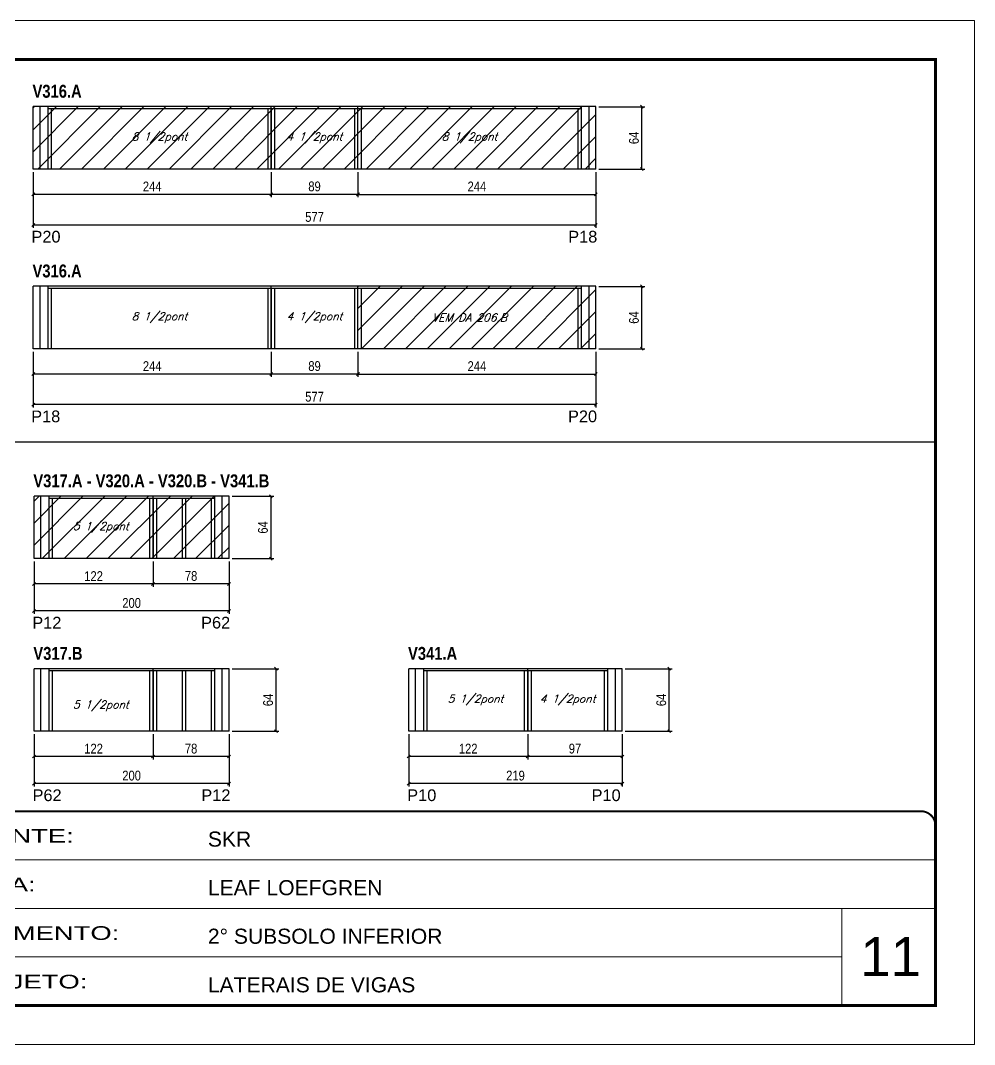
# Model space of a CAD drawing. Extents: x 3309 to 9590, y -2522 to 15424.
# Drawn here: x 6999 to 7978, y 11261 to 12311 of the extents above; entities that cross this region are included whole.
import ezdxf

# ---------------------------------------------------------------- set-up
doc = ezdxf.new("R2010")
doc.units = 0
doc.linetypes.add('CONTINUO', pattern=[0])
doc.linetypes.add('DASHED', pattern=[0.75, 0.5, -0.25])
for name, color, linetype in [('5', 5, 'Continuous'), ('COTA', 241, 'Continuous'), ('NOMENCLATURA', 7, 'Continuous'), ('Painéis', 200, 'Continuous'), ('SARR_2.2x7', 40, 'Continuous'), ('SARR_3.5x7', 81, 'Continuous'), ('texto', 7, 'Continuous')]:
    doc.layers.add(name, color=color, linetype=linetype)
for name, color, linetype, lineweight in [('CARIMBO', 255, 'Continuous', 9), ('Folhas', 255, 'Continuous', 9), ('Hachura', 251, 'Continuous', 9), ('SARRAFO DE PRESSAO', 251, 'DASHED', 9)]:
    doc.layers.add(name, color=color, linetype=linetype, lineweight=lineweight)
doc.styles.add('ARIAL', font='arial.ttf')
doc.styles.add('COTA TECNICA', font='techl___.ttf', dxfattribs={"height": 10})
doc.styles.add('Romans', font='romans.shx')
doc.styles.get("Standard").update_dxf_attribs({"font": 'arial.ttf'})
doc.styles.add('TECNICA', font='techb___.ttf', dxfattribs={"height": 10})
doc.styles.add('Tecnologia', font='')
doc.styles.get('Tecnologia').set_extended_font_data('Forgotten Futurist')
doc.dimstyles.new('PAINEL', dxfattribs={"dimtxt": 10, "dimasz": 3, "dimexe": 3, "dimexo": 3, "dimgap": 3, "dimtad": 1, "dimdec": 1, "dimzin": 12, "dimdsep": 46, "dimtxsty": 'COTA TECNICA', "dimblk1": 'OBLIQUE', "dimblk2": 'OBLIQUE', "dimsah": 1, "dimcen": 0.9, "dimclrd": 4, "dimclre": 4, "dimclrt": 240, "dimadec": 1, "dimazin": 3, "dimtfac": 1, "dimtdec": 1, "dimtmove": 0, "dimatfit": 3, "dimfxl": 1, "dimtolj": 1, "dimtzin": 12, "dimarcsym": 0})

# ---------------------------------------------------------------- blocks, each defined once
blk = doc.blocks.new('9999999999')
at = {"color": 30, "linetype": 'CONTINUO'}
for p, q in [((98564.6, 34379.6), (99584, 34379.6)), ((98564.6, 34329.8), (99488, 34329.8)), ((99584, 34329.8), (99488, 34329.8)), ((99488, 34329.8), (99488, 34230.2)), ((98564.6, 34280), (99488, 34280))]:
    blk.add_line(p, q, dxfattribs=at)
at = {"color": 30, "linetype": 'CONTINUO', "const_width": 2}
blk.add_lwpolyline([(99584, 34230.2), (99584, 34414.4, 0.414214), (99569, 34429.4), (98229, 34429.4, 0.414214), (98214, 34414.4), (98214, 34245.2, 0.414214), (98229, 34230.2), (99584, 34230.2)], format="xyb", dxfattribs=at)
at = {"layer": 'Folhas'}
blk.add_lwpolyline([(98139, 34190.2), (99624, 34190.2), (99624, 35240.2), (98139, 35240.2)], close=True, dxfattribs=at)
at = {"layer": 'Folhas', "color": 30, "const_width": 3}
blk.add_lwpolyline([(98214, 34230.2), (99584, 34230.2), (99584, 35200.2), (98214, 35200.2)], close=True, dxfattribs=at)
at = {"color": 7, "linetype": 'Continuous', "ltscale": 5, "style": 'ARIAL'}
for s, height, p in [('SKR', 15.48, (98837.7, 34393.1)), ('LEAF LOEFGREN', 15.483, (98837.7, 34343.3)), ('2° SUBSOLO INFERIOR', 15.483, (98837.7, 34293.5)), ('LATERAIS DE VIGAS', 15.483, (98837.7, 34243.7))]:
    blk.add_text(s, height=height, dxfattribs=at).set_placement(p)
at = {"layer": 'Folhas', "color": 7, "style": 'Tecnologia', "width": 1.5}
for s, p in [('CLIENTE:', (98573.7, 34397.2)), ('OBRA:', (98573.7, 34347.3)), ('PAVIMENTO:', (98573.7, 34297.5)), ('PROJETO:', (98573.7, 34247.7))]:
    blk.add_text(s, height=14, dxfattribs=at).set_placement(p)
blk = doc.blocks.new('_Oblique')
at = {"color": 0, "linetype": 'ByBlock', "lineweight": -2}
blk.add_line((-0.5, -0.5), (0.5, 0.5), dxfattribs=at)
blk = doc.blocks.new('*D1266')
at = {"layer": 'COTA', "color": 4, "linetype": 'ByBlock', "lineweight": -2, "transparency": 16777216}
for p, q in [((7256.5, 12155.3), (7256.5, 12129.4)), ((7345.5, 12155.3), (7345.5, 12129.4)), ((7345.5, 12132.4), (7256.5, 12132.4))]:
    blk.add_line(p, q, dxfattribs=at)
at = {"layer": 'Defpoints', "color": 0, "linetype": 'ByBlock', "transparency": 16777216}
for p in [(7256.5, 12158.3), (7345.5, 12158.3), (7256.5, 12132.4)]:
    blk.add_point(p, dxfattribs=at)
at = {"layer": 'COTA', "color": 4, "linetype": 'ByBlock', "lineweight": -2, "transparency": 16777216, "xscale": 3, "yscale": 3, "zscale": 3, "rotation": 180}
blk.add_blockref('_Oblique', (7256.5, 12132.4), dxfattribs=at)
at = {"layer": 'COTA', "color": 4, "linetype": 'ByBlock', "lineweight": -2, "transparency": 16777216, "xscale": 3, "yscale": 3, "zscale": 3}
blk.add_blockref('_Oblique', (7345.5, 12132.4), dxfattribs=at)
at = {"layer": 'COTA', "color": 240, "linetype": 'ByBlock', "transparency": 16777216, "insert": (7301, 12140.5), "char_height": 10, "attachment_point": 5, "style": 'COTA TECNICA'}
blk.add_mtext('\\A1;89', dxfattribs=at)
blk = doc.blocks.new('*D1267')
at = {"layer": 'COTA', "color": 4, "linetype": 'ByBlock', "lineweight": -2, "transparency": 16777216}
for p, q in [((7012.5, 12155.3), (7012.5, 12129.4)), ((7256.5, 12155.3), (7256.5, 12129.4)), ((7256.5, 12132.4), (7012.5, 12132.4))]:
    blk.add_line(p, q, dxfattribs=at)
at = {"layer": 'Defpoints', "color": 0, "linetype": 'ByBlock', "transparency": 16777216}
for p in [(7012.5, 12158.3), (7256.5, 12158.3), (7012.5, 12132.4)]:
    blk.add_point(p, dxfattribs=at)
at = {"layer": 'COTA', "color": 4, "linetype": 'ByBlock', "lineweight": -2, "transparency": 16777216, "xscale": 3, "yscale": 3, "zscale": 3, "rotation": 180}
blk.add_blockref('_Oblique', (7012.5, 12132.4), dxfattribs=at)
at = {"layer": 'COTA', "color": 4, "linetype": 'ByBlock', "lineweight": -2, "transparency": 16777216, "xscale": 3, "yscale": 3, "zscale": 3}
blk.add_blockref('_Oblique', (7256.5, 12132.4), dxfattribs=at)
at = {"layer": 'COTA', "color": 240, "linetype": 'ByBlock', "transparency": 16777216, "insert": (7134.5, 12140.5), "char_height": 10, "attachment_point": 5, "style": 'COTA TECNICA'}
blk.add_mtext('\\A1;244', dxfattribs=at)
blk = doc.blocks.new('*D1268')
at = {"layer": 'COTA', "color": 4, "linetype": 'ByBlock', "lineweight": -2, "transparency": 16777216}
for p, q in [((7012.5, 12155.3), (7012.5, 12098)), ((7589.5, 12155.3), (7589.5, 12098)), ((7589.5, 12101), (7012.5, 12101))]:
    blk.add_line(p, q, dxfattribs=at)
at = {"layer": 'Defpoints', "color": 0, "linetype": 'ByBlock', "transparency": 16777216}
for p in [(7012.5, 12158.3), (7589.5, 12158.3), (7012.5, 12101)]:
    blk.add_point(p, dxfattribs=at)
at = {"layer": 'COTA', "color": 4, "linetype": 'ByBlock', "lineweight": -2, "transparency": 16777216, "xscale": 3, "yscale": 3, "zscale": 3, "rotation": 180}
blk.add_blockref('_Oblique', (7012.5, 12101), dxfattribs=at)
at = {"layer": 'COTA', "color": 4, "linetype": 'ByBlock', "lineweight": -2, "transparency": 16777216, "xscale": 3, "yscale": 3, "zscale": 3}
blk.add_blockref('_Oblique', (7589.5, 12101), dxfattribs=at)
at = {"layer": 'COTA', "color": 240, "linetype": 'ByBlock', "transparency": 16777216, "insert": (7301, 12109.2), "char_height": 10, "attachment_point": 5, "style": 'COTA TECNICA'}
blk.add_mtext('\\A1;577', dxfattribs=at)
blk = doc.blocks.new('*D1269')
at = {"layer": 'COTA', "color": 4, "lineweight": -2, "transparency": 16777216}
for p, q in [((7345.5, 12155.3), (7345.5, 12129.4)), ((7589.5, 12155.3), (7589.5, 12129.4)), ((7345.5, 12132.4), (7589.5, 12132.4))]:
    blk.add_line(p, q, dxfattribs=at)
at = {"layer": 'Defpoints', "color": 0, "transparency": 16777216}
for p in [(7345.5, 12158.3), (7589.5, 12158.3), (7589.5, 12132.4)]:
    blk.add_point(p, dxfattribs=at)
at = {"layer": 'COTA', "color": 4, "lineweight": -2, "transparency": 16777216, "xscale": 3, "yscale": 3, "zscale": 3, "rotation": 180}
blk.add_blockref('_Oblique', (7345.5, 12132.4), dxfattribs=at)
at = {"layer": 'COTA', "color": 4, "lineweight": -2, "transparency": 16777216, "xscale": 3, "yscale": 3, "zscale": 3}
blk.add_blockref('_Oblique', (7589.5, 12132.4), dxfattribs=at)
at = {"layer": 'COTA', "color": 240, "transparency": 16777216, "insert": (7467.5, 12140.5), "char_height": 10, "attachment_point": 5, "style": 'COTA TECNICA'}
blk.add_mtext('\\A1;244', dxfattribs=at)
blk = doc.blocks.new('*D1270')
at = {"layer": 'COTA', "color": 4, "lineweight": -2, "transparency": 16777216}
for p, q in [((7592.5, 12222.3), (7639.7, 12222.3)), ((7636.7, 12158.3), (7636.7, 12222.3)), ((7592.5, 12158.3), (7639.7, 12158.3))]:
    blk.add_line(p, q, dxfattribs=at)
at = {"layer": 'Defpoints', "color": 0, "transparency": 16777216}
for p in [(7589.5, 12222.3), (7636.7, 12222.3), (7589.5, 12158.3)]:
    blk.add_point(p, dxfattribs=at)
at = {"layer": 'COTA', "color": 4, "lineweight": -2, "transparency": 16777216, "xscale": 3, "yscale": 3, "zscale": 3}
for p, rotation in [((7636.7, 12222.3), 90), ((7636.7, 12158.3), 270)]:
    blk.add_blockref('_Oblique', p, dxfattribs=dict(at, rotation=rotation))
at = {"layer": 'COTA', "color": 240, "transparency": 16777216, "insert": (7628.6, 12190.3), "char_height": 10, "attachment_point": 5, "rotation": 90, "style": 'COTA TECNICA'}
blk.add_mtext('\\A1;64', dxfattribs=at)
blk = doc.blocks.new('*D1271')
at = {"layer": 'COTA', "color": 4, "linetype": 'ByBlock', "lineweight": -2, "transparency": 16777216}
for p, q in [((7256.5, 11971.1), (7256.5, 11945.2)), ((7345.5, 11971.1), (7345.5, 11945.2)), ((7345.5, 11948.2), (7256.5, 11948.2))]:
    blk.add_line(p, q, dxfattribs=at)
at = {"layer": 'Defpoints', "color": 0, "linetype": 'ByBlock', "transparency": 16777216}
for p in [(7256.5, 11974.1), (7345.5, 11974.1), (7256.5, 11948.2)]:
    blk.add_point(p, dxfattribs=at)
at = {"layer": 'COTA', "color": 4, "linetype": 'ByBlock', "lineweight": -2, "transparency": 16777216, "xscale": 3, "yscale": 3, "zscale": 3, "rotation": 180}
blk.add_blockref('_Oblique', (7256.5, 11948.2), dxfattribs=at)
at = {"layer": 'COTA', "color": 4, "linetype": 'ByBlock', "lineweight": -2, "transparency": 16777216, "xscale": 3, "yscale": 3, "zscale": 3}
blk.add_blockref('_Oblique', (7345.5, 11948.2), dxfattribs=at)
at = {"layer": 'COTA', "color": 240, "linetype": 'ByBlock', "transparency": 16777216, "insert": (7301, 11956.3), "char_height": 10, "attachment_point": 5, "style": 'COTA TECNICA'}
blk.add_mtext('\\A1;89', dxfattribs=at)
blk = doc.blocks.new('*D1272')
at = {"layer": 'COTA', "color": 4, "linetype": 'ByBlock', "lineweight": -2, "transparency": 16777216}
for p, q in [((7012.5, 11971.1), (7012.5, 11945.2)), ((7256.5, 11971.1), (7256.5, 11945.2)), ((7256.5, 11948.2), (7012.5, 11948.2))]:
    blk.add_line(p, q, dxfattribs=at)
at = {"layer": 'Defpoints', "color": 0, "linetype": 'ByBlock', "transparency": 16777216}
for p in [(7012.5, 11974.1), (7256.5, 11974.1), (7012.5, 11948.2)]:
    blk.add_point(p, dxfattribs=at)
at = {"layer": 'COTA', "color": 4, "linetype": 'ByBlock', "lineweight": -2, "transparency": 16777216, "xscale": 3, "yscale": 3, "zscale": 3, "rotation": 180}
blk.add_blockref('_Oblique', (7012.5, 11948.2), dxfattribs=at)
at = {"layer": 'COTA', "color": 4, "linetype": 'ByBlock', "lineweight": -2, "transparency": 16777216, "xscale": 3, "yscale": 3, "zscale": 3}
blk.add_blockref('_Oblique', (7256.5, 11948.2), dxfattribs=at)
at = {"layer": 'COTA', "color": 240, "linetype": 'ByBlock', "transparency": 16777216, "insert": (7134.5, 11956.3), "char_height": 10, "attachment_point": 5, "style": 'COTA TECNICA'}
blk.add_mtext('\\A1;244', dxfattribs=at)
blk = doc.blocks.new('*D1273')
at = {"layer": 'COTA', "color": 4, "linetype": 'ByBlock', "lineweight": -2, "transparency": 16777216}
for p, q in [((7012.5, 11971.1), (7012.5, 11913.8)), ((7589.5, 11971.1), (7589.5, 11913.8)), ((7589.5, 11916.8), (7012.5, 11916.8))]:
    blk.add_line(p, q, dxfattribs=at)
at = {"layer": 'Defpoints', "color": 0, "linetype": 'ByBlock', "transparency": 16777216}
for p in [(7012.5, 11974.1), (7589.5, 11974.1), (7012.5, 11916.8)]:
    blk.add_point(p, dxfattribs=at)
at = {"layer": 'COTA', "color": 4, "linetype": 'ByBlock', "lineweight": -2, "transparency": 16777216, "xscale": 3, "yscale": 3, "zscale": 3, "rotation": 180}
blk.add_blockref('_Oblique', (7012.5, 11916.8), dxfattribs=at)
at = {"layer": 'COTA', "color": 4, "linetype": 'ByBlock', "lineweight": -2, "transparency": 16777216, "xscale": 3, "yscale": 3, "zscale": 3}
blk.add_blockref('_Oblique', (7589.5, 11916.8), dxfattribs=at)
at = {"layer": 'COTA', "color": 240, "linetype": 'ByBlock', "transparency": 16777216, "insert": (7301, 11924.9), "char_height": 10, "attachment_point": 5, "style": 'COTA TECNICA'}
blk.add_mtext('\\A1;577', dxfattribs=at)
blk = doc.blocks.new('*D1274')
at = {"layer": 'COTA', "color": 4, "lineweight": -2, "transparency": 16777216}
for p, q in [((7345.5, 11971.1), (7345.5, 11945.2)), ((7589.5, 11971.1), (7589.5, 11945.2)), ((7345.5, 11948.2), (7589.5, 11948.2))]:
    blk.add_line(p, q, dxfattribs=at)
at = {"layer": 'Defpoints', "color": 0, "transparency": 16777216}
for p in [(7345.5, 11974.1), (7589.5, 11974.1), (7589.5, 11948.2)]:
    blk.add_point(p, dxfattribs=at)
at = {"layer": 'COTA', "color": 4, "lineweight": -2, "transparency": 16777216, "xscale": 3, "yscale": 3, "zscale": 3, "rotation": 180}
blk.add_blockref('_Oblique', (7345.5, 11948.2), dxfattribs=at)
at = {"layer": 'COTA', "color": 4, "lineweight": -2, "transparency": 16777216, "xscale": 3, "yscale": 3, "zscale": 3}
blk.add_blockref('_Oblique', (7589.5, 11948.2), dxfattribs=at)
at = {"layer": 'COTA', "color": 240, "transparency": 16777216, "insert": (7467.5, 11956.3), "char_height": 10, "attachment_point": 5, "style": 'COTA TECNICA'}
blk.add_mtext('\\A1;244', dxfattribs=at)
blk = doc.blocks.new('*D1275')
at = {"layer": 'COTA', "color": 4, "lineweight": -2, "transparency": 16777216}
for p, q in [((7592.5, 12038.1), (7639.7, 12038.1)), ((7636.7, 11974.1), (7636.7, 12038.1)), ((7592.5, 11974.1), (7639.7, 11974.1))]:
    blk.add_line(p, q, dxfattribs=at)
at = {"layer": 'Defpoints', "color": 0, "transparency": 16777216}
for p in [(7589.5, 12038.1), (7636.7, 12038.1), (7589.5, 11974.1)]:
    blk.add_point(p, dxfattribs=at)
at = {"layer": 'COTA', "color": 4, "lineweight": -2, "transparency": 16777216, "xscale": 3, "yscale": 3, "zscale": 3}
for p, rotation in [((7636.7, 12038.1), 90), ((7636.7, 11974.1), 270)]:
    blk.add_blockref('_Oblique', p, dxfattribs=dict(at, rotation=rotation))
at = {"layer": 'COTA', "color": 240, "transparency": 16777216, "insert": (7628.6, 12006.1), "char_height": 10, "attachment_point": 5, "rotation": 90, "style": 'COTA TECNICA'}
blk.add_mtext('\\A1;64', dxfattribs=at)
blk = doc.blocks.new('*D1276')
at = {"layer": 'COTA', "color": 4, "linetype": 'ByBlock', "lineweight": -2, "transparency": 16777216}
for p, q in [((7135.4, 11755.9), (7135.4, 11730)), ((7213.4, 11755.9), (7213.4, 11730)), ((7213.4, 11733), (7135.4, 11733))]:
    blk.add_line(p, q, dxfattribs=at)
at = {"layer": 'Defpoints', "color": 0, "linetype": 'ByBlock', "transparency": 16777216}
for p in [(7135.4, 11758.9), (7213.4, 11758.9), (7135.4, 11733)]:
    blk.add_point(p, dxfattribs=at)
at = {"layer": 'COTA', "color": 4, "linetype": 'ByBlock', "lineweight": -2, "transparency": 16777216, "xscale": 3, "yscale": 3, "zscale": 3, "rotation": 180}
blk.add_blockref('_Oblique', (7135.4, 11733), dxfattribs=at)
at = {"layer": 'COTA', "color": 4, "linetype": 'ByBlock', "lineweight": -2, "transparency": 16777216, "xscale": 3, "yscale": 3, "zscale": 3}
blk.add_blockref('_Oblique', (7213.4, 11733), dxfattribs=at)
at = {"layer": 'COTA', "color": 240, "linetype": 'ByBlock', "transparency": 16777216, "insert": (7174.4, 11741.1), "char_height": 10, "attachment_point": 5, "style": 'COTA TECNICA'}
blk.add_mtext('\\A1;78', dxfattribs=at)
blk = doc.blocks.new('*D1277')
at = {"layer": 'COTA', "color": 4, "linetype": 'ByBlock', "lineweight": -2, "transparency": 16777216}
for p, q in [((7013.4, 11755.9), (7013.4, 11730)), ((7135.4, 11755.9), (7135.4, 11730)), ((7135.4, 11733), (7013.4, 11733))]:
    blk.add_line(p, q, dxfattribs=at)
at = {"layer": 'Defpoints', "color": 0, "linetype": 'ByBlock', "transparency": 16777216}
for p in [(7013.4, 11758.9), (7135.4, 11758.9), (7013.4, 11733)]:
    blk.add_point(p, dxfattribs=at)
at = {"layer": 'COTA', "color": 4, "linetype": 'ByBlock', "lineweight": -2, "transparency": 16777216, "xscale": 3, "yscale": 3, "zscale": 3, "rotation": 180}
blk.add_blockref('_Oblique', (7013.4, 11733), dxfattribs=at)
at = {"layer": 'COTA', "color": 4, "linetype": 'ByBlock', "lineweight": -2, "transparency": 16777216, "xscale": 3, "yscale": 3, "zscale": 3}
blk.add_blockref('_Oblique', (7135.4, 11733), dxfattribs=at)
at = {"layer": 'COTA', "color": 240, "linetype": 'ByBlock', "transparency": 16777216, "insert": (7074.4, 11741), "char_height": 10, "attachment_point": 5, "style": 'COTA TECNICA'}
blk.add_mtext('\\A1;122', dxfattribs=at)
blk = doc.blocks.new('*D1285')
at = {"layer": 'COTA', "color": 4, "linetype": 'ByBlock', "lineweight": -2, "transparency": 16777216}
for p, q in [((7013.4, 11755.9), (7013.4, 11702.3)), ((7213.4, 11755.9), (7213.4, 11702.3)), ((7213.4, 11705.3), (7013.4, 11705.3))]:
    blk.add_line(p, q, dxfattribs=at)
at = {"layer": 'Defpoints', "color": 0, "linetype": 'ByBlock', "transparency": 16777216}
for p in [(7013.4, 11758.9), (7213.4, 11758.9), (7013.4, 11705.3)]:
    blk.add_point(p, dxfattribs=at)
at = {"layer": 'COTA', "color": 4, "linetype": 'ByBlock', "lineweight": -2, "transparency": 16777216, "xscale": 3, "yscale": 3, "zscale": 3, "rotation": 180}
blk.add_blockref('_Oblique', (7013.4, 11705.3), dxfattribs=at)
at = {"layer": 'COTA', "color": 4, "linetype": 'ByBlock', "lineweight": -2, "transparency": 16777216, "xscale": 3, "yscale": 3, "zscale": 3}
blk.add_blockref('_Oblique', (7213.4, 11705.3), dxfattribs=at)
at = {"layer": 'COTA', "color": 240, "linetype": 'ByBlock', "transparency": 16777216, "insert": (7113.4, 11713.4), "char_height": 10, "attachment_point": 5, "style": 'COTA TECNICA'}
blk.add_mtext('\\A1;200', dxfattribs=at)
blk = doc.blocks.new('*D1286')
at = {"layer": 'COTA', "color": 4, "lineweight": -2, "transparency": 16777216}
for p, q in [((7216.4, 11822.9), (7259.2, 11822.9)), ((7256.2, 11822.9), (7256.2, 11758.9)), ((7216.4, 11758.9), (7259.2, 11758.9))]:
    blk.add_line(p, q, dxfattribs=at)
at = {"layer": 'Defpoints', "color": 0, "transparency": 16777216}
for p in [(7213.4, 11822.9), (7213.4, 11758.9), (7256.2, 11758.9)]:
    blk.add_point(p, dxfattribs=at)
at = {"layer": 'COTA', "color": 4, "lineweight": -2, "transparency": 16777216, "xscale": 3, "yscale": 3, "zscale": 3}
for p, rotation in [((7256.2, 11822.9), 90), ((7256.2, 11758.9), 270)]:
    blk.add_blockref('_Oblique', p, dxfattribs=dict(at, rotation=rotation))
at = {"layer": 'COTA', "color": 240, "transparency": 16777216, "insert": (7248.1, 11790.9), "char_height": 10, "attachment_point": 5, "rotation": 90, "style": 'COTA TECNICA'}
blk.add_mtext('\\A1;64', dxfattribs=at)
blk = doc.blocks.new('*D1278')
at = {"layer": 'COTA', "color": 4, "linetype": 'ByBlock', "lineweight": -2, "transparency": 16777216}
for p, q in [((7135.4, 11579), (7135.4, 11553)), ((7213.4, 11579), (7213.4, 11553)), ((7213.4, 11556), (7135.4, 11556))]:
    blk.add_line(p, q, dxfattribs=at)
at = {"layer": 'Defpoints', "color": 0, "linetype": 'ByBlock', "transparency": 16777216}
for p in [(7135.4, 11582), (7213.4, 11582), (7135.4, 11556)]:
    blk.add_point(p, dxfattribs=at)
at = {"layer": 'COTA', "color": 4, "linetype": 'ByBlock', "lineweight": -2, "transparency": 16777216, "xscale": 3, "yscale": 3, "zscale": 3, "rotation": 180}
blk.add_blockref('_Oblique', (7135.4, 11556), dxfattribs=at)
at = {"layer": 'COTA', "color": 4, "linetype": 'ByBlock', "lineweight": -2, "transparency": 16777216, "xscale": 3, "yscale": 3, "zscale": 3}
blk.add_blockref('_Oblique', (7213.4, 11556), dxfattribs=at)
at = {"layer": 'COTA', "color": 240, "linetype": 'ByBlock', "transparency": 16777216, "insert": (7174.4, 11564.1), "char_height": 10, "attachment_point": 5, "style": 'COTA TECNICA'}
blk.add_mtext('\\A1;78', dxfattribs=at)
blk = doc.blocks.new('*D1279')
at = {"layer": 'COTA', "color": 4, "linetype": 'ByBlock', "lineweight": -2, "transparency": 16777216}
for p, q in [((7013.4, 11579), (7013.4, 11553)), ((7135.4, 11579), (7135.4, 11553)), ((7135.4, 11556), (7013.4, 11556))]:
    blk.add_line(p, q, dxfattribs=at)
at = {"layer": 'Defpoints', "color": 0, "linetype": 'ByBlock', "transparency": 16777216}
for p in [(7013.4, 11582), (7135.4, 11582), (7013.4, 11556)]:
    blk.add_point(p, dxfattribs=at)
at = {"layer": 'COTA', "color": 4, "linetype": 'ByBlock', "lineweight": -2, "transparency": 16777216, "xscale": 3, "yscale": 3, "zscale": 3, "rotation": 180}
blk.add_blockref('_Oblique', (7013.4, 11556), dxfattribs=at)
at = {"layer": 'COTA', "color": 4, "linetype": 'ByBlock', "lineweight": -2, "transparency": 16777216, "xscale": 3, "yscale": 3, "zscale": 3}
blk.add_blockref('_Oblique', (7135.4, 11556), dxfattribs=at)
at = {"layer": 'COTA', "color": 240, "linetype": 'ByBlock', "transparency": 16777216, "insert": (7074.4, 11564.1), "char_height": 10, "attachment_point": 5, "style": 'COTA TECNICA'}
blk.add_mtext('\\A1;122', dxfattribs=at)
blk = doc.blocks.new('*D1287')
at = {"layer": 'COTA', "color": 4, "linetype": 'ByBlock', "lineweight": -2, "transparency": 16777216}
for p, q in [((7013.4, 11579), (7013.4, 11525.3)), ((7213.4, 11579), (7213.4, 11525.3)), ((7213.4, 11528.3), (7013.4, 11528.3))]:
    blk.add_line(p, q, dxfattribs=at)
at = {"layer": 'Defpoints', "color": 0, "linetype": 'ByBlock', "transparency": 16777216}
for p in [(7013.4, 11582), (7213.4, 11582), (7013.4, 11528.3)]:
    blk.add_point(p, dxfattribs=at)
at = {"layer": 'COTA', "color": 4, "linetype": 'ByBlock', "lineweight": -2, "transparency": 16777216, "xscale": 3, "yscale": 3, "zscale": 3, "rotation": 180}
blk.add_blockref('_Oblique', (7013.4, 11528.3), dxfattribs=at)
at = {"layer": 'COTA', "color": 4, "linetype": 'ByBlock', "lineweight": -2, "transparency": 16777216, "xscale": 3, "yscale": 3, "zscale": 3}
blk.add_blockref('_Oblique', (7213.4, 11528.3), dxfattribs=at)
at = {"layer": 'COTA', "color": 240, "linetype": 'ByBlock', "transparency": 16777216, "insert": (7113.4, 11536.4), "char_height": 10, "attachment_point": 5, "style": 'COTA TECNICA'}
blk.add_mtext('\\A1;200', dxfattribs=at)
blk = doc.blocks.new('*D1288')
at = {"layer": 'COTA', "color": 4, "lineweight": -2, "transparency": 16777216}
for p, q in [((7216.4, 11646), (7264.5, 11646)), ((7261.5, 11582), (7261.5, 11646)), ((7216.4, 11582), (7264.5, 11582))]:
    blk.add_line(p, q, dxfattribs=at)
at = {"layer": 'Defpoints', "color": 0, "transparency": 16777216}
for p in [(7213.4, 11646), (7261.5, 11646), (7213.4, 11582)]:
    blk.add_point(p, dxfattribs=at)
at = {"layer": 'COTA', "color": 4, "lineweight": -2, "transparency": 16777216, "xscale": 3, "yscale": 3, "zscale": 3}
for p, rotation in [((7261.5, 11646), 90), ((7261.5, 11582), 270)]:
    blk.add_blockref('_Oblique', p, dxfattribs=dict(at, rotation=rotation))
at = {"layer": 'COTA', "color": 240, "transparency": 16777216, "insert": (7253.4, 11614), "char_height": 10, "attachment_point": 5, "rotation": 90, "style": 'COTA TECNICA'}
blk.add_mtext('\\A1;64', dxfattribs=at)
blk = doc.blocks.new('*D1785')
at = {"layer": 'COTA', "color": 4, "linetype": 'ByBlock', "lineweight": -2, "transparency": 16777216}
for p, q in [((7519.6, 11579), (7519.6, 11553)), ((7616.6, 11579), (7616.6, 11553)), ((7616.6, 11556), (7519.6, 11556))]:
    blk.add_line(p, q, dxfattribs=at)
at = {"layer": 'Defpoints', "color": 0, "linetype": 'ByBlock', "transparency": 16777216}
for p in [(7519.6, 11582), (7616.6, 11582), (7519.6, 11556)]:
    blk.add_point(p, dxfattribs=at)
at = {"layer": 'COTA', "color": 4, "linetype": 'ByBlock', "lineweight": -2, "transparency": 16777216, "xscale": 3, "yscale": 3, "zscale": 3, "rotation": 180}
blk.add_blockref('_Oblique', (7519.6, 11556), dxfattribs=at)
at = {"layer": 'COTA', "color": 4, "linetype": 'ByBlock', "lineweight": -2, "transparency": 16777216, "xscale": 3, "yscale": 3, "zscale": 3}
blk.add_blockref('_Oblique', (7616.6, 11556), dxfattribs=at)
at = {"layer": 'COTA', "color": 240, "linetype": 'ByBlock', "transparency": 16777216, "insert": (7568.1, 11564.1), "char_height": 10, "attachment_point": 5, "style": 'COTA TECNICA'}
blk.add_mtext('\\A1;97', dxfattribs=at)
blk = doc.blocks.new('*D1786')
at = {"layer": 'COTA', "color": 4, "linetype": 'ByBlock', "lineweight": -2, "transparency": 16777216}
for p, q in [((7397.6, 11579), (7397.6, 11553)), ((7519.6, 11579), (7519.6, 11553)), ((7519.6, 11556), (7397.6, 11556))]:
    blk.add_line(p, q, dxfattribs=at)
at = {"layer": 'Defpoints', "color": 0, "linetype": 'ByBlock', "transparency": 16777216}
for p in [(7397.6, 11582), (7519.6, 11582), (7397.6, 11556)]:
    blk.add_point(p, dxfattribs=at)
at = {"layer": 'COTA', "color": 4, "linetype": 'ByBlock', "lineweight": -2, "transparency": 16777216, "xscale": 3, "yscale": 3, "zscale": 3, "rotation": 180}
blk.add_blockref('_Oblique', (7397.6, 11556), dxfattribs=at)
at = {"layer": 'COTA', "color": 4, "linetype": 'ByBlock', "lineweight": -2, "transparency": 16777216, "xscale": 3, "yscale": 3, "zscale": 3}
blk.add_blockref('_Oblique', (7519.6, 11556), dxfattribs=at)
at = {"layer": 'COTA', "color": 240, "linetype": 'ByBlock', "transparency": 16777216, "insert": (7458.6, 11564.1), "char_height": 10, "attachment_point": 5, "style": 'COTA TECNICA'}
blk.add_mtext('\\A1;122', dxfattribs=at)
blk = doc.blocks.new('*D1787')
at = {"layer": 'COTA', "color": 4, "linetype": 'ByBlock', "lineweight": -2, "transparency": 16777216}
for p, q in [((7397.6, 11579), (7397.6, 11525.3)), ((7616.6, 11579), (7616.6, 11525.3)), ((7616.6, 11528.3), (7397.6, 11528.3))]:
    blk.add_line(p, q, dxfattribs=at)
at = {"layer": 'Defpoints', "color": 0, "linetype": 'ByBlock', "transparency": 16777216}
for p in [(7397.6, 11582), (7616.6, 11582), (7397.6, 11528.3)]:
    blk.add_point(p, dxfattribs=at)
at = {"layer": 'COTA', "color": 4, "linetype": 'ByBlock', "lineweight": -2, "transparency": 16777216, "xscale": 3, "yscale": 3, "zscale": 3, "rotation": 180}
blk.add_blockref('_Oblique', (7397.6, 11528.3), dxfattribs=at)
at = {"layer": 'COTA', "color": 4, "linetype": 'ByBlock', "lineweight": -2, "transparency": 16777216, "xscale": 3, "yscale": 3, "zscale": 3}
blk.add_blockref('_Oblique', (7616.6, 11528.3), dxfattribs=at)
at = {"layer": 'COTA', "color": 240, "linetype": 'ByBlock', "transparency": 16777216, "insert": (7507.1, 11536.4), "char_height": 10, "attachment_point": 5, "style": 'COTA TECNICA'}
blk.add_mtext('\\A1;219', dxfattribs=at)
blk = doc.blocks.new('*D1788')
at = {"layer": 'COTA', "color": 4, "lineweight": -2, "transparency": 16777216}
for p, q in [((7619.6, 11646), (7667.7, 11646)), ((7664.7, 11582), (7664.7, 11646)), ((7619.6, 11582), (7667.7, 11582))]:
    blk.add_line(p, q, dxfattribs=at)
at = {"layer": 'Defpoints', "color": 0, "transparency": 16777216}
for p in [(7616.6, 11646), (7664.7, 11646), (7616.6, 11582)]:
    blk.add_point(p, dxfattribs=at)
at = {"layer": 'COTA', "color": 4, "lineweight": -2, "transparency": 16777216, "xscale": 3, "yscale": 3, "zscale": 3}
for p, rotation in [((7664.7, 11646), 90), ((7664.7, 11582), 270)]:
    blk.add_blockref('_Oblique', p, dxfattribs=dict(at, rotation=rotation))
at = {"layer": 'COTA', "color": 240, "transparency": 16777216, "insert": (7656.6, 11614), "char_height": 10, "attachment_point": 5, "rotation": 90, "style": 'COTA TECNICA'}
blk.add_mtext('\\A1;64', dxfattribs=at)

msp = doc.modelspace()

# ---------------------------------------------------------------- hatches: boundary and pattern name
at = {"layer": 'Hachura', "linetype": 'ByBlock'}
h = msp.add_hatch(dxfattribs=at)
h.set_pattern_fill('ANSI31', color=256, scale=5)
h.paths.add_polyline_path([(7256.49, 12158.35), (7256.49, 12222.35), (7012.49, 12222.35), (7012.49, 12158.35)])
h.paths.add_polyline_path([(7345.49, 12158.35), (7345.49, 12222.35), (7256.49, 12222.35), (7256.49, 12158.35)])
h.paths.add_polyline_path([(7589.49, 12158.35), (7589.49, 12222.35), (7345.49, 12222.35), (7345.49, 12158.35)])
h = msp.add_hatch(dxfattribs=at)
h.set_pattern_fill('ANSI31', color=256, scale=5)
h.paths.add_polyline_path([(7589.49, 12038.12), (7345.49, 12038.12), (7345.49, 11974.12), (7589.49, 11974.12)])
h = msp.add_hatch(dxfattribs=at)
h.set_pattern_fill('ANSI31', color=256, scale=5)
h.paths.add_polyline_path([(7135.35, 11822.91), (7013.35, 11822.91), (7013.35, 11758.91), (7135.35, 11758.91)])
h.paths.add_polyline_path([(7135.35, 11822.91), (7135.35, 11758.91), (7213.35, 11758.91), (7213.35, 11822.91)])

# ---------------------------------------------------------------- linework, layer by layer
at = {"layer": 'COTA'}
for p, q in [((7256.49, 12158.35), (7256.49, 12158.35)), ((7256.49, 11974.12), (7256.49, 11974.12)), ((6567.87, 11878.83), (7937.87, 11878.83))]:
    msp.add_line(p, q, dxfattribs=at)
at = {"layer": 'Painéis', "linetype": 'ByBlock'}
for p, q in [((7589.49, 12222.35), (7012.49, 12222.35)), ((7012.49, 12158.35), (7012.49, 12222.35)), ((7256.49, 12158.35), (7256.49, 12222.35)), ((7345.49, 12158.35), (7345.49, 12222.35)), ((7589.49, 12158.35), (7589.49, 12222.35)), ((7589.49, 12158.35), (7012.49, 12158.35)), ((7589.49, 12038.12), (7012.49, 12038.12)), ((7012.49, 11974.12), (7012.49, 12038.12)), ((7256.49, 11974.12), (7256.49, 12038.12)), ((7345.49, 11974.12), (7345.49, 12038.12)), ((7589.49, 11974.12), (7589.49, 12038.12)), ((7589.49, 11974.12), (7012.49, 11974.12)), ((7213.35, 11822.91), (7013.35, 11822.91)), ((7013.35, 11758.91), (7013.35, 11822.91)), ((7135.35, 11758.91), (7135.35, 11822.91)), ((7213.35, 11758.91), (7213.35, 11822.91)), ((7213.35, 11758.91), (7013.35, 11758.91)), ((7213.35, 11645.96), (7013.35, 11645.96)), ((7013.35, 11581.96), (7013.35, 11645.96)), ((7135.35, 11581.96), (7135.35, 11645.96)), ((7213.35, 11581.96), (7213.35, 11645.96)), ((7616.59, 11645.96), (7397.59, 11645.96)), ((7397.59, 11581.96), (7397.59, 11645.96)), ((7519.59, 11581.96), (7519.59, 11645.96)), ((7616.59, 11581.96), (7616.59, 11645.96)), ((7213.35, 11581.96), (7013.35, 11581.96)), ((7616.59, 11581.96), (7397.59, 11581.96))]:
    msp.add_line(p, q, dxfattribs=at)
at = {"layer": 'SARR_2.2x7', "linetype": 'Continuous'}
for p, q in [((7019.49, 12158.35), (7019.49, 12222.35)), ((7582.49, 12158.35), (7582.49, 12222.35)), ((7256.49, 12220.15), (7027.49, 12220.15)), ((7345.49, 12220.15), (7256.49, 12220.15)), ((7574.49, 12220.15), (7345.49, 12220.15)), ((7019.49, 11974.12), (7019.49, 12038.12)), ((7256.49, 12035.92), (7027.49, 12035.92)), ((7345.49, 12035.92), (7256.49, 12035.92)), ((7574.49, 12035.92), (7345.49, 12035.92)), ((7582.49, 11974.12), (7582.49, 12038.12)), ((7020.35, 11758.91), (7020.35, 11822.91)), ((7135.35, 11820.71), (7028.35, 11820.71)), ((7198.35, 11820.71), (7135.35, 11820.71)), ((7206.35, 11758.91), (7206.35, 11822.91)), ((7020.35, 11581.96), (7020.35, 11645.96)), ((7206.35, 11581.96), (7206.35, 11645.96)), ((7404.59, 11581.96), (7404.59, 11645.96)), ((7609.59, 11581.96), (7609.59, 11645.96)), ((7135.35, 11643.76), (7028.35, 11643.76)), ((7198.35, 11643.76), (7135.35, 11643.76)), ((7519.59, 11643.76), (7412.59, 11643.76)), ((7601.59, 11643.76), (7519.59, 11643.76))]:
    msp.add_line(p, q, dxfattribs=at)
at = {"layer": 'SARR_3.5x7'}
for p, q in [((7027.49, 12222.35), (7027.49, 12158.35)), ((7574.49, 12222.35), (7574.49, 12158.35)), ((7030.99, 12220.15), (7030.99, 12158.35)), ((7252.99, 12220.15), (7252.99, 12158.35)), ((7256.49, 12220.15), (7256.49, 12158.35)), ((7259.99, 12220.15), (7259.99, 12158.35)), ((7341.99, 12220.15), (7341.99, 12158.35)), ((7348.99, 12220.15), (7348.99, 12158.35)), ((7570.99, 12220.15), (7570.99, 12158.35)), ((7027.49, 12038.12), (7027.49, 11974.12)), ((7030.99, 12035.92), (7030.99, 11974.12)), ((7252.99, 12035.92), (7252.99, 11974.12)), ((7256.49, 12035.92), (7256.49, 11974.12)), ((7259.99, 12035.92), (7259.99, 11974.12)), ((7341.99, 12035.92), (7341.99, 11974.12)), ((7348.99, 12035.92), (7348.99, 11974.12)), ((7570.99, 12035.92), (7570.99, 11974.12)), ((7574.49, 12038.12), (7574.49, 11974.12)), ((7028.35, 11822.91), (7028.35, 11758.91)), ((7031.85, 11820.71), (7031.85, 11758.91)), ((7131.85, 11820.71), (7131.85, 11758.91)), ((7135.35, 11820.71), (7135.35, 11758.91)), ((7138.85, 11820.71), (7138.85, 11758.91)), ((7165.12, 11820.71), (7165.12, 11758.91)), ((7168.62, 11820.71), (7168.62, 11758.91)), ((7194.85, 11820.71), (7194.85, 11758.91)), ((7198.35, 11822.91), (7198.35, 11758.91)), ((7028.35, 11645.96), (7028.35, 11581.96)), ((7198.35, 11645.96), (7198.35, 11581.96)), ((7412.59, 11645.96), (7412.59, 11581.96)), ((7601.59, 11645.96), (7601.59, 11581.96)), ((7031.85, 11643.76), (7031.85, 11581.96)), ((7131.85, 11643.76), (7131.85, 11581.96)), ((7135.35, 11643.76), (7135.35, 11581.96)), ((7138.85, 11643.76), (7138.85, 11581.96)), ((7165.12, 11643.76), (7165.12, 11581.96)), ((7168.62, 11643.76), (7168.62, 11581.96)), ((7194.85, 11643.76), (7194.85, 11581.96)), ((7416.09, 11643.76), (7416.09, 11581.96)), ((7516.09, 11643.76), (7516.09, 11581.96)), ((7519.59, 11643.76), (7519.59, 11581.96)), ((7523.09, 11643.76), (7523.09, 11581.96)), ((7598.09, 11643.76), (7598.09, 11581.96))]:
    msp.add_line(p, q, dxfattribs=at)

# ---------------------------------------------------------------- block references
at = {"layer": 'SARRAFO DE PRESSAO', "color": 6, "linetype": 'ByBlock'}
msp.add_blockref('9999999999', (-91646.11, -22929.5), dxfattribs=at)

# ---------------------------------------------------------------- texts
at = {"layer": '5', "linetype": 'Continuous'}
for s, rotation, p in [('P20', 0.00004, (7010.69, 12083.03)), ('P18', 0.00004, (7561.2, 12083.03)), ('P18', 359.99996, (7010.39, 11898.8)), ('P20', 359.99996, (7560.96, 11898.8)), ('P12', 0.00004, (7011.56, 11687.27)), ('P62', 0.00004, (7184.65, 11687.27)), ('P62', 359.99996, (7011.82, 11510.32)), ('P12', 359.99996, (7184.91, 11510.32)), ('P10', 359.99996, (7396.06, 11510.32)), ('P10', 359.99996, (7585.15, 11510.32))]:
    msp.add_text(s, height=12, rotation=rotation, dxfattribs=at).set_placement(p)
at = {"layer": 'CARIMBO', "style": 'ARIAL'}
msp.add_text('11', height=40, dxfattribs=at).set_placement((7860.73, 11330.85))
at = {"layer": 'NOMENCLATURA', "style": 'TECNICA'}
for s, p in [('V316.A', (7011.77, 12231.53)), ('V316.A', (7011.77, 12047.3)), ('V317.A - V320.A - V320.B - V341.B', (7012.63, 11832.09)), ('V317.B', (7012.63, 11655.15)), ('V341.A', (7396.88, 11655.15))]:
    msp.add_text(s, height=13.2, dxfattribs=at).set_placement(p)
at = {"layer": 'texto', "color": 2, "char_height": 8, "attachment_point": 5, "style": 'Romans'}
for s, insert in [('{\\Q19;\\C256;8 1/2pont}', (7141.99, 12190.35)), ('{\\Q19;\\C256;4 1/2pont}', (7300.99, 12190.35)), ('{\\Q19;\\C256;8 1/2pont}', (7459.99, 12190.35)), ('{\\Q19;\\C256;8 1/2pont}', (7141.99, 12006.12)), ('{\\Q19;\\C256;4 1/2pont}', (7300.99, 12006.12)), ('{\\Q19;\\C256;VEM DA 206.B}', (7459.99, 12006.12)), ('{\\Q19;\\C256;5 1/2pont}', (7081.85, 11790.91)), ('{\\Q19;\\C256;5 1/2pont}', (7081.85, 11607.96)), ('{\\Q19;\\C256;5 1/2pont}', (7466.09, 11613.96)), ('{\\Q19;\\C256;4 1/2pont}', (7560.59, 11613.96))]:
    msp.add_mtext(s, dxfattribs=dict(at, insert=insert))

# ---------------------------------------------------------------- dimensions: what is measured, and where the dimension line sits
at = {"layer": 'COTA'}
for base, p1, p2, picture, middle in [((7636.66, 12222.35), (7589.49, 12158.35), (7589.49, 12222.35), '*D1270', (7628.56, 12190.35)), ((7636.66, 12038.12), (7589.49, 11974.12), (7589.49, 12038.12), '*D1275', (7628.56, 12006.12)), ((7256.24, 11758.91), (7213.35, 11822.91), (7213.35, 11758.91), '*D1286', (7248.14, 11790.91)), ((7261.5, 11645.96), (7213.35, 11581.96), (7213.35, 11645.96), '*D1288', (7253.39, 11613.96)), ((7664.74, 11645.96), (7616.59, 11581.96), (7616.59, 11645.96), '*D1788', (7656.64, 11613.96))]:
    dim = msp.add_linear_dim(base=base, p1=p1, p2=p2, angle=90, dimstyle='PAINEL', dxfattribs=at)
    dim.commit()
    dim.dimension.update_dxf_attribs({"geometry": picture, "text_midpoint": middle})
at = {"layer": 'COTA', "linetype": 'ByBlock'}
for base, p1, p2, picture, middle in [((7012.49, 12132.43), (7256.49, 12158.35), (7012.49, 12158.35), '*D1267', (7134.49, 12140.5)), ((7012.49, 11948.2), (7256.49, 11974.12), (7012.49, 11974.12), '*D1272', (7134.49, 11956.27)), ((7013.35, 11732.99), (7135.35, 11758.91), (7013.35, 11758.91), '*D1277', (7074.35, 11741.05)), ((7013.35, 11556.05), (7135.35, 11581.96), (7013.35, 11581.96), '*D1279', (7074.35, 11564.1)), ((7397.59, 11556.05), (7519.59, 11581.96), (7397.59, 11581.96), '*D1786', (7458.59, 11564.1))]:
    dim = msp.add_linear_dim(base=base, p1=p1, p2=p2, angle=180, dimstyle='PAINEL', override={"dimtmove": 1}, dxfattribs=at)
    dim.commit()
    dim.dimension.update_dxf_attribs({"geometry": picture, "text_midpoint": middle})
for base, p1, p2, picture, middle in [((7012.49, 12101.04), (7589.49, 12158.35), (7012.49, 12158.35), '*D1268', (7300.99, 12109.15)), ((7256.49, 12132.43), (7345.49, 12158.35), (7256.49, 12158.35), '*D1266', (7300.99, 12140.53)), ((7012.49, 11916.81), (7589.49, 11974.12), (7012.49, 11974.12), '*D1273', (7300.99, 11924.92)), ((7256.49, 11948.2), (7345.49, 11974.12), (7256.49, 11974.12), '*D1271', (7300.99, 11956.3)), ((7013.35, 11705.28), (7213.35, 11758.91), (7013.35, 11758.91), '*D1285', (7113.35, 11713.38)), ((7135.35, 11732.99), (7213.35, 11758.91), (7135.35, 11758.91), '*D1276', (7174.35, 11741.08)), ((7013.35, 11528.34), (7213.35, 11581.96), (7013.35, 11581.96), '*D1287', (7113.35, 11536.44)), ((7135.35, 11556.05), (7213.35, 11581.96), (7135.35, 11581.96), '*D1278', (7174.35, 11564.14)), ((7397.59, 11528.34), (7616.59, 11581.96), (7397.59, 11581.96), '*D1787', (7507.09, 11536.42)), ((7519.59, 11556.05), (7616.59, 11581.96), (7519.59, 11581.96), '*D1785', (7568.09, 11564.15))]:
    dim = msp.add_linear_dim(base=base, p1=p1, p2=p2, angle=180, dimstyle='PAINEL', dxfattribs=at)
    dim.commit()
    dim.dimension.update_dxf_attribs({"geometry": picture, "text_midpoint": middle})
at = {"layer": 'COTA'}
for base, p1, p2, picture, middle in [((7589.49, 12132.43), (7345.49, 12158.35), (7589.49, 12158.35), '*D1269', (7467.49, 12140.5)), ((7589.49, 11948.2), (7345.49, 11974.12), (7589.49, 11974.12), '*D1274', (7467.49, 11956.27))]:
    dim = msp.add_linear_dim(base=base, p1=p1, p2=p2, dimstyle='PAINEL', dxfattribs=at)
    dim.commit()
    dim.dimension.update_dxf_attribs({"geometry": picture, "text_midpoint": middle})

doc.saveas('drawing.dxf')
